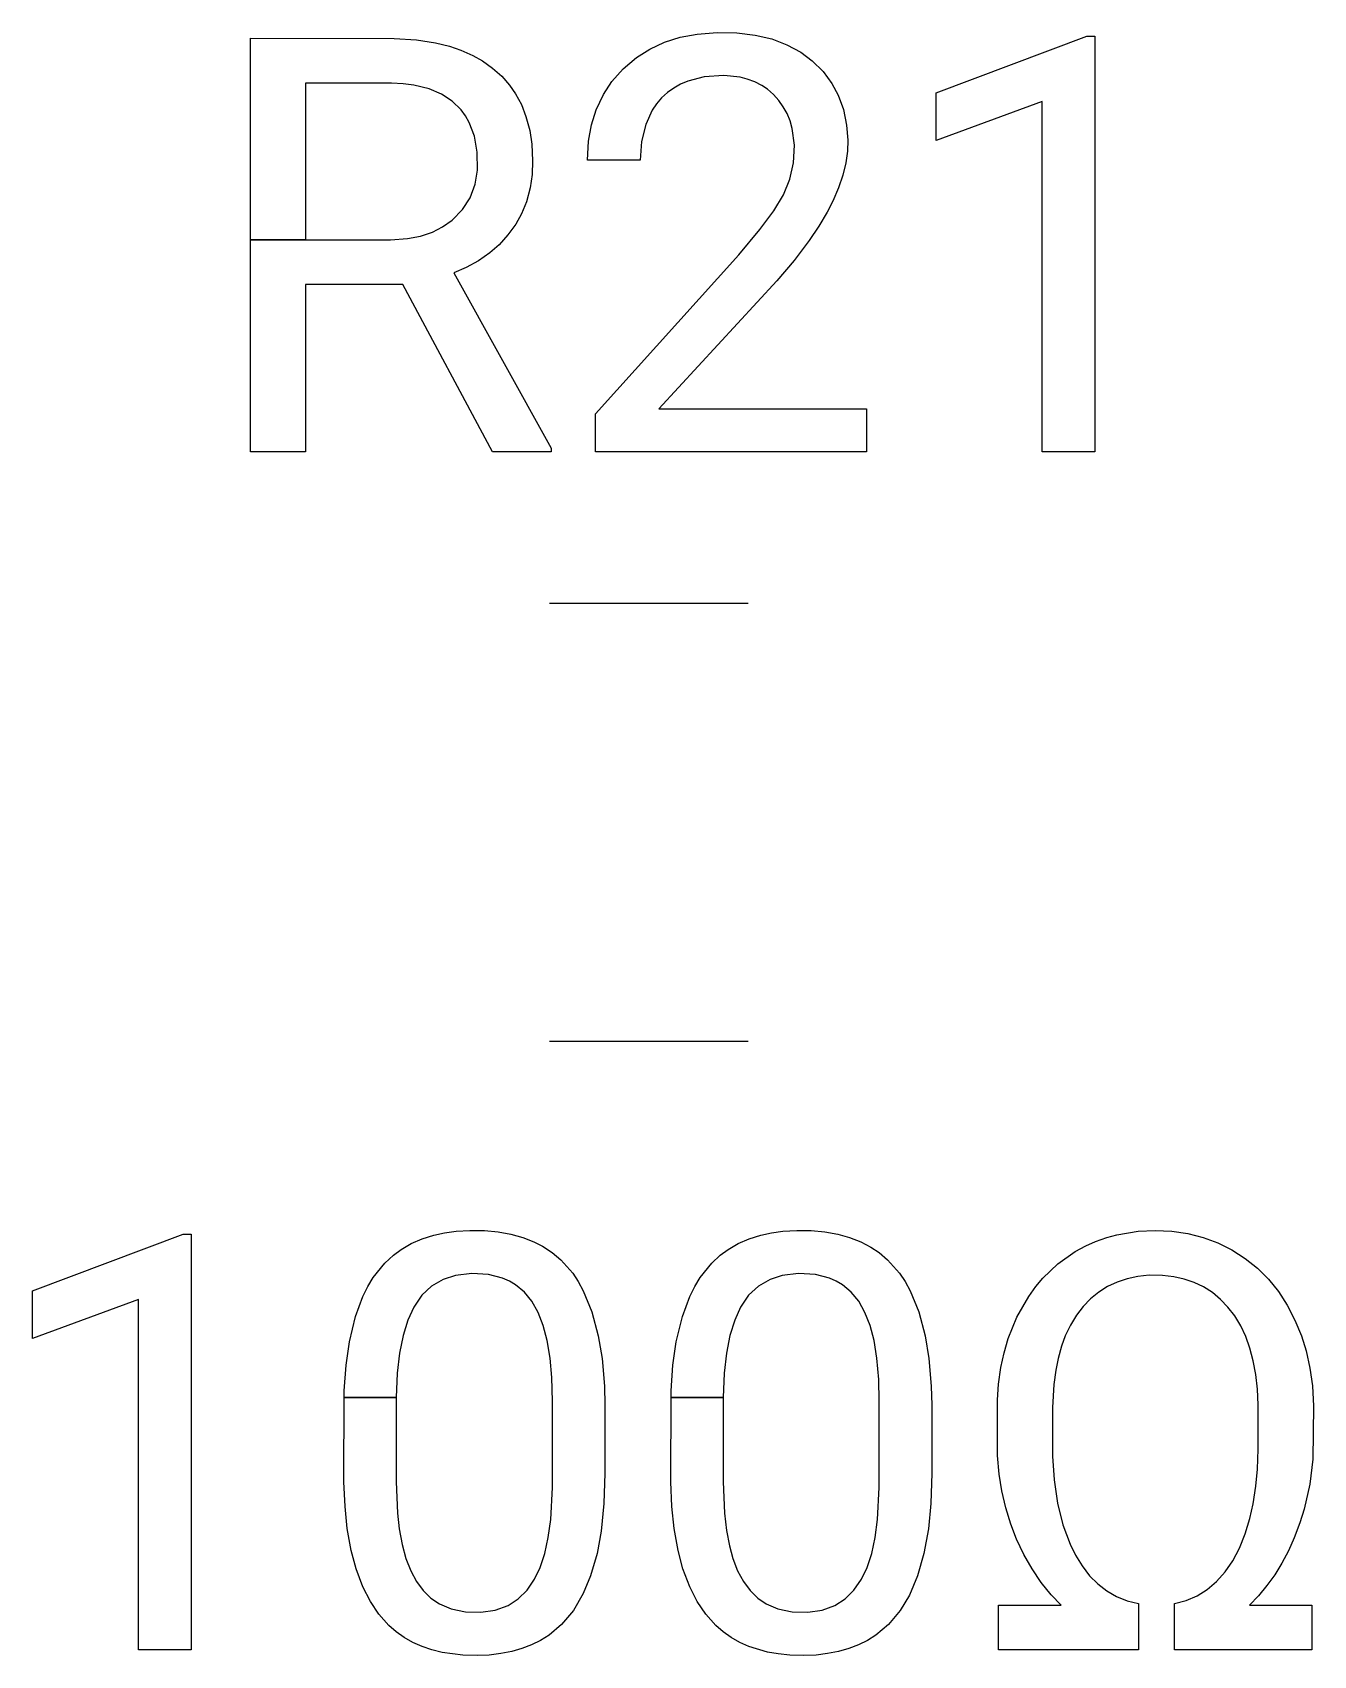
# Model space of a CAD drawing. Header units: inches. Extents: x 3.88 to 7.82, y -6.06 to -2.14.
# Drawn here: x 5.6507 to 5.7711, y -2.8145 to -2.662 of the extents above; entities that cross this region are included whole.
import ezdxf

# ---------------------------------------------------------------- set-up
doc = ezdxf.new("R2010")
doc.units = ezdxf.units.IN
doc.header["$MEASUREMENT"] = 0
doc.layers.add('F.Silkscreen', color=41, linetype='CONTINUOUS', true_color=0xf2eda1)

msp = doc.modelspace()

# ---------------------------------------------------------------- linework, layer by layer
at = {"layer": 'F.Silkscreen', "linetype": 'CONTINUOUS'}
for p, q in [((5.71319, -2.66215), (5.71507, -2.662)), ((5.71507, -2.662), (5.71693, -2.66203)), ((5.67124, -2.66675), (5.67124, -2.66254)), ((5.67124, -2.66254), (5.68472, -2.66255)), ((5.68472, -2.66255), (5.68684, -2.66268)), ((5.68684, -2.66268), (5.68861, -2.66296)), ((5.68861, -2.66296), (5.68992, -2.66329)), ((5.68992, -2.66329), (5.69099, -2.66365)), ((5.70875, -2.66355), (5.71012, -2.66292)), ((5.71012, -2.66292), (5.7116, -2.66245)), ((5.7116, -2.66245), (5.71319, -2.66215)), ((5.71693, -2.66203), (5.71863, -2.66224)), ((5.71863, -2.66224), (5.7202, -2.66261)), ((5.7202, -2.66261), (5.72163, -2.66315)), ((5.72163, -2.66315), (5.72293, -2.66386)), ((5.73565, -2.66766), (5.74982, -2.66234)), ((5.74982, -2.66234), (5.75057, -2.66234)), ((5.75057, -2.66234), (5.75057, -2.7014)), ((5.69099, -2.66365), (5.69211, -2.66415)), ((5.69211, -2.66415), (5.69302, -2.66467)), ((5.69302, -2.66467), (5.69397, -2.66535)), ((5.70625, -2.6654), (5.7075, -2.66434)), ((5.7075, -2.66434), (5.70875, -2.66355)), ((5.72293, -2.66386), (5.72399, -2.66465)), ((5.72399, -2.66465), (5.72502, -2.66566)), ((5.69397, -2.66535), (5.69483, -2.66611)), ((5.69483, -2.66611), (5.69557, -2.66696)), ((5.70518, -2.66661), (5.70625, -2.6654)), ((5.71232, -2.66656), (5.71163, -2.66686)), ((5.71386, -2.66617), (5.71232, -2.66656)), ((5.71571, -2.66604), (5.71386, -2.66617)), ((5.71724, -2.6662), (5.71571, -2.66604)), ((5.7179, -2.66637), (5.71724, -2.6662)), ((5.7186, -2.66663), (5.7179, -2.66637)), ((5.72502, -2.66566), (5.72585, -2.66678)), ((5.67124, -2.68148), (5.67124, -2.66675)), ((5.68448, -2.66675), (5.6764, -2.66675)), ((5.6764, -2.66675), (5.6764, -2.68148)), ((5.68557, -2.66681), (5.68448, -2.66675)), ((5.68658, -2.66694), (5.68557, -2.66681)), ((5.68801, -2.6673), (5.68658, -2.66694)), ((5.68917, -2.66779), (5.68801, -2.6673)), ((5.69017, -2.66845), (5.68917, -2.66779)), ((5.69557, -2.66696), (5.69614, -2.66777)), ((5.69614, -2.66777), (5.69668, -2.66878)), ((5.70371, -2.66926), (5.70439, -2.66782)), ((5.70439, -2.66782), (5.70518, -2.66661)), ((5.7104, -2.66764), (5.70986, -2.66813)), ((5.71099, -2.66722), (5.7104, -2.66764)), ((5.71163, -2.66686), (5.71099, -2.66722)), ((5.71926, -2.66697), (5.7186, -2.66663)), ((5.71979, -2.66734), (5.71926, -2.66697)), ((5.72036, -2.66783), (5.71979, -2.66734)), ((5.72086, -2.66838), (5.72036, -2.66783)), ((5.72585, -2.66678), (5.72645, -2.6679)), ((5.72645, -2.6679), (5.72694, -2.66925)), ((5.73565, -2.67215), (5.73565, -2.66766)), ((5.69101, -2.66926), (5.69017, -2.66845)), ((5.69143, -2.66983), (5.69101, -2.66926)), ((5.69668, -2.66878), (5.69711, -2.66988)), ((5.70327, -2.67068), (5.70371, -2.66926)), ((5.70898, -2.66929), (5.70836, -2.67066)), ((5.70939, -2.66869), (5.70898, -2.66929)), ((5.70986, -2.66813), (5.70939, -2.66869)), ((5.72128, -2.66898), (5.72086, -2.66838)), ((5.72164, -2.66961), (5.72128, -2.66898)), ((5.72192, -2.67029), (5.72164, -2.66961)), ((5.72694, -2.66925), (5.72723, -2.6707)), ((5.74561, -2.66848), (5.73565, -2.67215)), ((5.74561, -2.7014), (5.74561, -2.66848)), ((5.69179, -2.67045), (5.69143, -2.66983)), ((5.69228, -2.67175), (5.69179, -2.67045)), ((5.69711, -2.66988), (5.69746, -2.67122)), ((5.703, -2.6722), (5.70327, -2.67068)), ((5.70836, -2.67066), (5.70798, -2.67223)), ((5.72213, -2.67102), (5.72192, -2.67029)), ((5.72234, -2.6726), (5.72213, -2.67102)), ((5.72723, -2.6707), (5.72734, -2.67213)), ((5.69254, -2.67325), (5.69228, -2.67175)), ((5.69746, -2.67122), (5.69765, -2.6725)), ((5.69765, -2.6725), (5.69774, -2.67405)), ((5.70289, -2.674), (5.703, -2.6722)), ((5.70798, -2.67223), (5.70785, -2.674)), ((5.72226, -2.67424), (5.72234, -2.6726)), ((5.72734, -2.67213), (5.72731, -2.67314)), ((5.69255, -2.67494), (5.69254, -2.67325)), ((5.69774, -2.67405), (5.69769, -2.67534)), ((5.70785, -2.674), (5.70289, -2.674)), ((5.72731, -2.67314), (5.72716, -2.67426)), ((5.69234, -2.67626), (5.69255, -2.67494)), ((5.69769, -2.67534), (5.69751, -2.67661)), ((5.72191, -2.67577), (5.72226, -2.67424)), ((5.72688, -2.67542), (5.72648, -2.67661)), ((5.72716, -2.67426), (5.72688, -2.67542)), ((5.69187, -2.67753), (5.69234, -2.67626)), ((5.69751, -2.67661), (5.69716, -2.67791)), ((5.7204, -2.67876), (5.72131, -2.67725)), ((5.72131, -2.67725), (5.72191, -2.67577)), ((5.72648, -2.67661), (5.72594, -2.67785)), ((5.69019, -2.67963), (5.69115, -2.67865)), ((5.69115, -2.67865), (5.69187, -2.67753)), ((5.69716, -2.67791), (5.6967, -2.67904)), ((5.71909, -2.68053), (5.7204, -2.67876)), ((5.72594, -2.67785), (5.7254, -2.6789)), ((5.68834, -2.68075), (5.68928, -2.68027)), ((5.68928, -2.68027), (5.69019, -2.67963)), ((5.69615, -2.68002), (5.69542, -2.68103)), ((5.6967, -2.67904), (5.69615, -2.68002)), ((5.72462, -2.68021), (5.72372, -2.68156)), ((5.7254, -2.6789), (5.72462, -2.68021)), ((5.67124, -2.7014), (5.67124, -2.68148)), ((5.67124, -2.68148), (5.6764, -2.68148)), ((5.6764, -2.68148), (5.67124, -2.68148)), ((5.6764, -2.68148), (5.68439, -2.68148)), ((5.68439, -2.68148), (5.68598, -2.68137)), ((5.68598, -2.68137), (5.68721, -2.68113)), ((5.68721, -2.68113), (5.68834, -2.68075)), ((5.69542, -2.68103), (5.69458, -2.68195)), ((5.71711, -2.68289), (5.71909, -2.68053)), ((5.72372, -2.68156), (5.72232, -2.68342)), ((5.69371, -2.68271), (5.69265, -2.68345)), ((5.69458, -2.68195), (5.69371, -2.68271)), ((5.70364, -2.69785), (5.71711, -2.68289)), ((5.69149, -2.68409), (5.69033, -2.68459)), ((5.69033, -2.68459), (5.69947, -2.70108)), ((5.69265, -2.68345), (5.69149, -2.68409)), ((5.72232, -2.68342), (5.72069, -2.68534)), ((5.68553, -2.68569), (5.6764, -2.68569)), ((5.6764, -2.68569), (5.6764, -2.7014)), ((5.69396, -2.7014), (5.68553, -2.68569)), ((5.72069, -2.68534), (5.70959, -2.69738)), ((5.70364, -2.7014), (5.70364, -2.69785)), ((5.70959, -2.69738), (5.72911, -2.69738)), ((5.72911, -2.69738), (5.72911, -2.7014)), ((5.6764, -2.7014), (5.67124, -2.7014)), ((5.69947, -2.7014), (5.69396, -2.7014)), ((5.69947, -2.70108), (5.69947, -2.7014)), ((5.72911, -2.7014), (5.70364, -2.7014)), ((5.75057, -2.7014), (5.74561, -2.7014)), ((5.69932, -2.71565), (5.718, -2.71565)), ((5.69932, -2.75679), (5.718, -2.75679)), ((5.68847, -2.77504), (5.68947, -2.77482)), ((5.68947, -2.77482), (5.69054, -2.77467)), ((5.69054, -2.77467), (5.69185, -2.77459)), ((5.69185, -2.77459), (5.69321, -2.77461)), ((5.69321, -2.77461), (5.69449, -2.77473)), ((5.69449, -2.77473), (5.69569, -2.77494)), ((5.71917, -2.77504), (5.72018, -2.77482)), ((5.72018, -2.77482), (5.72125, -2.77467)), ((5.72125, -2.77467), (5.72256, -2.77459)), ((5.72256, -2.77459), (5.72392, -2.77461)), ((5.72392, -2.77461), (5.7252, -2.77473)), ((5.7252, -2.77473), (5.7264, -2.77494)), ((5.75263, -2.77499), (5.75464, -2.77466)), ((5.75464, -2.77466), (5.75622, -2.77459)), ((5.75622, -2.77459), (5.75778, -2.77466)), ((5.75778, -2.77466), (5.75929, -2.77488)), ((5.75929, -2.77488), (5.76073, -2.77525)), ((5.65075, -2.78026), (5.66492, -2.77494)), ((5.66492, -2.77494), (5.66567, -2.77494)), ((5.66567, -2.77494), (5.66567, -2.814)), ((5.68466, -2.77693), (5.6854, -2.77638)), ((5.6854, -2.77638), (5.68634, -2.77583)), ((5.68634, -2.77583), (5.68737, -2.77539)), ((5.68737, -2.77539), (5.68847, -2.77504)), ((5.69569, -2.77494), (5.69681, -2.77525)), ((5.69681, -2.77525), (5.69785, -2.77565)), ((5.69785, -2.77565), (5.69868, -2.77608)), ((5.69868, -2.77608), (5.69957, -2.77666)), ((5.71536, -2.77693), (5.71611, -2.77638)), ((5.71611, -2.77638), (5.71705, -2.77583)), ((5.71705, -2.77583), (5.71807, -2.77539)), ((5.71807, -2.77539), (5.71917, -2.77504)), ((5.7264, -2.77494), (5.72752, -2.77525)), ((5.72752, -2.77525), (5.72856, -2.77565)), ((5.72856, -2.77565), (5.72952, -2.77616)), ((5.72952, -2.77616), (5.73028, -2.77666)), ((5.74872, -2.77658), (5.74971, -2.77604)), ((5.74971, -2.77604), (5.75061, -2.77564)), ((5.75061, -2.77564), (5.75167, -2.77526)), ((5.75167, -2.77526), (5.75263, -2.77499)), ((5.76073, -2.77525), (5.76211, -2.77576)), ((5.76211, -2.77576), (5.76343, -2.77642)), ((5.76343, -2.77642), (5.76468, -2.77722)), ((5.68277, -2.77902), (5.68386, -2.77767)), ((5.68386, -2.77767), (5.68466, -2.77693)), ((5.69957, -2.77666), (5.70038, -2.77734)), ((5.70038, -2.77734), (5.7015, -2.7786)), ((5.71348, -2.77902), (5.71457, -2.77767)), ((5.71457, -2.77767), (5.71536, -2.77693)), ((5.73028, -2.77666), (5.73109, -2.77734)), ((5.73109, -2.77734), (5.7322, -2.7786)), ((5.74566, -2.77909), (5.74709, -2.77773)), ((5.74709, -2.77773), (5.74872, -2.77658)), ((5.76468, -2.77722), (5.76583, -2.77814)), ((5.68226, -2.77987), (5.68277, -2.77902)), ((5.68933, -2.77919), (5.68824, -2.77982)), ((5.69048, -2.77882), (5.68933, -2.77919)), ((5.69201, -2.77864), (5.69048, -2.77882)), ((5.6936, -2.77874), (5.69201, -2.77864)), ((5.69492, -2.77908), (5.6936, -2.77874)), ((5.69555, -2.77936), (5.69492, -2.77908)), ((5.69614, -2.77971), (5.69555, -2.77936)), ((5.7015, -2.7786), (5.70202, -2.77939)), ((5.70202, -2.77939), (5.7025, -2.78026)), ((5.71297, -2.77987), (5.71348, -2.77902)), ((5.72004, -2.77919), (5.71895, -2.77982)), ((5.72119, -2.77882), (5.72004, -2.77919)), ((5.72272, -2.77864), (5.72119, -2.77882)), ((5.72431, -2.77874), (5.72272, -2.77864)), ((5.72562, -2.77908), (5.72431, -2.77874)), ((5.72626, -2.77936), (5.72562, -2.77908)), ((5.72685, -2.77971), (5.72626, -2.77936)), ((5.7322, -2.7786), (5.73273, -2.77939)), ((5.73273, -2.77939), (5.73321, -2.78026)), ((5.74501, -2.77986), (5.74566, -2.77909)), ((5.75264, -2.77944), (5.75175, -2.77986)), ((5.75358, -2.77913), (5.75264, -2.77944)), ((5.75459, -2.77892), (5.75358, -2.77913)), ((5.75566, -2.77881), (5.75459, -2.77892)), ((5.75691, -2.77882), (5.75566, -2.77881)), ((5.75797, -2.77894), (5.75691, -2.77882)), ((5.75896, -2.77916), (5.75797, -2.77894)), ((5.7599, -2.77948), (5.75896, -2.77916)), ((5.76583, -2.77814), (5.76687, -2.77918)), ((5.76687, -2.77918), (5.76781, -2.78034)), ((5.65075, -2.78474), (5.65075, -2.78026)), ((5.6811, -2.78269), (5.6818, -2.78079)), ((5.6818, -2.78079), (5.68226, -2.77987)), ((5.68732, -2.78069), (5.68657, -2.78179)), ((5.68824, -2.77982), (5.68732, -2.78069)), ((5.69696, -2.7804), (5.69614, -2.77971)), ((5.69766, -2.78125), (5.69696, -2.7804)), ((5.7025, -2.78026), (5.70331, -2.78223)), ((5.71181, -2.78269), (5.71251, -2.78079)), ((5.71251, -2.78079), (5.71297, -2.77987)), ((5.71803, -2.78069), (5.71728, -2.78179)), ((5.71895, -2.77982), (5.71803, -2.78069)), ((5.72767, -2.7804), (5.72685, -2.77971)), ((5.72837, -2.78125), (5.72767, -2.7804)), ((5.73321, -2.78026), (5.73402, -2.78223)), ((5.74323, -2.78274), (5.74434, -2.78079)), ((5.74434, -2.78079), (5.74501, -2.77986)), ((5.75093, -2.78038), (5.75016, -2.78101)), ((5.75175, -2.77986), (5.75093, -2.78038)), ((5.76078, -2.7799), (5.7599, -2.77948)), ((5.7616, -2.78043), (5.76078, -2.7799)), ((5.76236, -2.78107), (5.7616, -2.78043)), ((5.76781, -2.78034), (5.76864, -2.78162)), ((5.66071, -2.78108), (5.65075, -2.78474)), ((5.66071, -2.814), (5.66071, -2.78108)), ((5.68657, -2.78179), (5.68601, -2.78302)), ((5.69825, -2.78229), (5.69766, -2.78125)), ((5.69873, -2.78352), (5.69825, -2.78229)), ((5.70331, -2.78223), (5.70391, -2.7845)), ((5.71728, -2.78179), (5.71672, -2.78302)), ((5.72896, -2.78229), (5.72837, -2.78125)), ((5.72944, -2.78352), (5.72896, -2.78229)), ((5.73402, -2.78223), (5.73462, -2.7845)), ((5.74946, -2.78174), (5.74882, -2.78257)), ((5.75016, -2.78101), (5.74946, -2.78174)), ((5.76306, -2.7818), (5.76236, -2.78107)), ((5.7637, -2.78263), (5.76306, -2.7818)), ((5.76864, -2.78162), (5.76936, -2.78302)), ((5.68053, -2.78505), (5.6811, -2.78269)), ((5.68601, -2.78302), (5.68556, -2.78446)), ((5.69911, -2.78495), (5.69873, -2.78352)), ((5.71123, -2.78505), (5.71181, -2.78269)), ((5.71672, -2.78302), (5.71627, -2.78446)), ((5.72981, -2.78495), (5.72944, -2.78352)), ((5.74242, -2.78475), (5.74323, -2.78274)), ((5.74826, -2.7835), (5.74778, -2.78451)), ((5.74882, -2.78257), (5.74826, -2.7835)), ((5.76426, -2.78355), (5.7637, -2.78263)), ((5.76473, -2.78456), (5.76426, -2.78355)), ((5.76936, -2.78302), (5.76997, -2.78449)), ((5.68021, -2.78725), (5.68053, -2.78505)), ((5.68556, -2.78446), (5.68524, -2.78613)), ((5.69938, -2.78659), (5.69911, -2.78495)), ((5.70391, -2.7845), (5.70426, -2.78663)), ((5.71092, -2.78725), (5.71123, -2.78505)), ((5.71627, -2.78446), (5.71594, -2.78613)), ((5.73009, -2.78659), (5.72981, -2.78495)), ((5.73462, -2.7845), (5.73496, -2.78663)), ((5.74203, -2.78608), (5.74242, -2.78475)), ((5.74743, -2.78546), (5.7471, -2.78663)), ((5.74778, -2.78451), (5.74743, -2.78546)), ((5.76513, -2.78567), (5.76473, -2.78456)), ((5.76997, -2.78449), (5.77041, -2.78591)), ((5.68524, -2.78613), (5.68502, -2.78801)), ((5.69954, -2.78842), (5.69938, -2.78659)), ((5.70426, -2.78663), (5.70448, -2.78922)), ((5.71594, -2.78613), (5.71573, -2.78801)), ((5.73026, -2.7886), (5.73009, -2.78659)), ((5.73496, -2.78663), (5.73518, -2.78922)), ((5.74173, -2.78746), (5.74203, -2.78608)), ((5.7471, -2.78663), (5.74688, -2.78772)), ((5.76544, -2.78686), (5.76513, -2.78567)), ((5.76568, -2.78814), (5.76544, -2.78686)), ((5.77041, -2.78591), (5.77076, -2.78753)), ((5.68004, -2.78966), (5.68021, -2.78725)), ((5.68502, -2.78801), (5.68492, -2.7903)), ((5.69961, -2.79065), (5.69954, -2.78842)), ((5.71074, -2.78966), (5.71092, -2.78725)), ((5.71573, -2.78801), (5.71563, -2.7903)), ((5.73031, -2.79065), (5.73026, -2.7886)), ((5.74151, -2.78903), (5.74173, -2.78746)), ((5.74688, -2.78772), (5.7467, -2.78906)), ((5.76583, -2.78952), (5.76568, -2.78814)), ((5.77076, -2.78753), (5.771, -2.78921)), ((5.68003, -2.7903), (5.68004, -2.78966)), ((5.70448, -2.78922), (5.70453, -2.791)), ((5.71074, -2.7903), (5.71074, -2.78966)), ((5.73518, -2.78922), (5.73524, -2.791)), ((5.7414, -2.79052), (5.74151, -2.78903)), ((5.7467, -2.78906), (5.74658, -2.79122)), ((5.7659, -2.79098), (5.76583, -2.78952)), ((5.771, -2.78921), (5.7711, -2.79112)), ((5.68, -2.79809), (5.68003, -2.7903)), ((5.68003, -2.7903), (5.68492, -2.7903)), ((5.68492, -2.7903), (5.68003, -2.7903)), ((5.68492, -2.7903), (5.68492, -2.79821)), ((5.69961, -2.79876), (5.69961, -2.79065)), ((5.70453, -2.791), (5.70453, -2.79742)), ((5.71071, -2.79809), (5.71074, -2.7903)), ((5.71074, -2.7903), (5.71563, -2.7903)), ((5.71563, -2.7903), (5.71074, -2.7903)), ((5.71563, -2.7903), (5.71563, -2.79821)), ((5.73031, -2.79876), (5.73031, -2.79065)), ((5.73524, -2.791), (5.73524, -2.79742)), ((5.74141, -2.79576), (5.7414, -2.79052)), ((5.74658, -2.79122), (5.74659, -2.7958)), ((5.76591, -2.79514), (5.7659, -2.79098)), ((5.7711, -2.79112), (5.77105, -2.79608)), ((5.74156, -2.7975), (5.74141, -2.79576)), ((5.74659, -2.7958), (5.74674, -2.79802)), ((5.76583, -2.79702), (5.76591, -2.79514)), ((5.77105, -2.79608), (5.77077, -2.79845)), ((5.70453, -2.79742), (5.70444, -2.80027)), ((5.73524, -2.79742), (5.73515, -2.80027)), ((5.74182, -2.79908), (5.74156, -2.7975)), ((5.76569, -2.79862), (5.76583, -2.79702)), ((5.68001, -2.79821), (5.68, -2.79809)), ((5.68011, -2.80055), (5.68001, -2.79821)), ((5.68492, -2.79821), (5.68504, -2.80115)), ((5.69945, -2.80175), (5.69961, -2.79876)), ((5.71071, -2.79821), (5.71071, -2.79809)), ((5.71082, -2.80055), (5.71071, -2.79821)), ((5.71563, -2.79821), (5.71575, -2.80115)), ((5.73015, -2.80175), (5.73031, -2.79876)), ((5.74219, -2.80065), (5.74182, -2.79908)), ((5.74674, -2.79802), (5.74706, -2.80024)), ((5.76543, -2.80028), (5.76569, -2.79862)), ((5.77077, -2.79845), (5.77023, -2.80079)), ((5.68032, -2.8026), (5.68011, -2.80055)), ((5.70444, -2.80027), (5.70418, -2.80285)), ((5.71103, -2.8026), (5.71082, -2.80055)), ((5.73515, -2.80027), (5.73492, -2.80263)), ((5.74267, -2.8022), (5.74219, -2.80065)), ((5.74706, -2.80024), (5.74756, -2.80226)), ((5.76512, -2.80168), (5.76543, -2.80028)), ((5.77023, -2.80079), (5.76982, -2.80207)), ((5.68504, -2.80115), (5.6852, -2.80263)), ((5.69921, -2.80345), (5.69945, -2.80175)), ((5.71575, -2.80115), (5.71594, -2.80278)), ((5.72992, -2.80345), (5.73015, -2.80175)), ((5.74321, -2.8036), (5.74267, -2.8022)), ((5.74756, -2.80226), (5.74823, -2.80408)), ((5.76468, -2.80312), (5.76512, -2.80168)), ((5.76982, -2.80207), (5.76929, -2.80348)), ((5.6807, -2.80468), (5.68032, -2.8026)), ((5.6852, -2.80263), (5.68547, -2.80411)), ((5.69888, -2.80495), (5.69921, -2.80345)), ((5.70418, -2.80285), (5.70379, -2.80497)), ((5.71141, -2.80468), (5.71103, -2.8026)), ((5.71594, -2.80278), (5.71622, -2.80425)), ((5.72959, -2.80495), (5.72992, -2.80345)), ((5.73492, -2.80263), (5.7345, -2.80497)), ((5.7439, -2.80505), (5.74321, -2.8036)), ((5.76415, -2.80444), (5.76468, -2.80312)), ((5.76929, -2.80348), (5.76874, -2.8047)), ((5.68115, -2.80639), (5.6807, -2.80468)), ((5.68547, -2.80411), (5.68584, -2.80543)), ((5.69845, -2.80626), (5.69888, -2.80495)), ((5.70379, -2.80497), (5.70319, -2.80705)), ((5.71186, -2.80639), (5.71141, -2.80468)), ((5.71622, -2.80425), (5.71654, -2.80543)), ((5.72916, -2.80626), (5.72959, -2.80495)), ((5.7345, -2.80497), (5.7339, -2.80705)), ((5.74467, -2.80641), (5.7439, -2.80505)), ((5.74823, -2.80408), (5.74873, -2.8051)), ((5.74873, -2.8051), (5.74936, -2.80613)), ((5.76351, -2.80564), (5.76415, -2.80444)), ((5.76874, -2.8047), (5.76813, -2.80586)), ((5.68179, -2.80809), (5.68115, -2.80639)), ((5.68584, -2.80543), (5.68629, -2.80659)), ((5.68629, -2.80659), (5.68683, -2.80759)), ((5.69792, -2.80738), (5.69845, -2.80626)), ((5.7125, -2.80809), (5.71186, -2.80639)), ((5.71654, -2.80543), (5.717, -2.80659)), ((5.717, -2.80659), (5.71754, -2.80759)), ((5.72863, -2.80738), (5.72916, -2.80626)), ((5.74552, -2.80767), (5.74467, -2.80641)), ((5.74936, -2.80613), (5.75006, -2.80704)), ((5.76199, -2.80758), (5.76279, -2.80668)), ((5.76279, -2.80668), (5.76351, -2.80564)), ((5.76813, -2.80586), (5.76746, -2.80695)), ((5.68249, -2.80946), (5.68179, -2.80809)), ((5.68683, -2.80759), (5.68745, -2.80844)), ((5.68745, -2.80844), (5.68817, -2.80914)), ((5.69639, -2.80921), (5.69722, -2.8084)), ((5.69722, -2.8084), (5.69792, -2.80738)), ((5.70319, -2.80705), (5.7025, -2.80872)), ((5.7132, -2.80946), (5.7125, -2.80809)), ((5.71754, -2.80759), (5.71816, -2.80844)), ((5.71816, -2.80844), (5.71888, -2.80914)), ((5.7271, -2.80921), (5.72793, -2.8084)), ((5.72793, -2.8084), (5.72863, -2.80738)), ((5.7339, -2.80705), (5.73313, -2.80887)), ((5.74646, -2.80884), (5.74552, -2.80767)), ((5.75006, -2.80704), (5.75083, -2.80781)), ((5.75083, -2.80781), (5.75168, -2.80847)), ((5.76017, -2.80892), (5.76112, -2.80833)), ((5.76112, -2.80833), (5.76199, -2.80758)), ((5.76673, -2.80797), (5.76593, -2.80893)), ((5.76746, -2.80695), (5.76673, -2.80797)), ((5.6833, -2.81067), (5.68249, -2.80946)), ((5.68817, -2.80914), (5.68898, -2.8097)), ((5.68898, -2.8097), (5.69008, -2.81017)), ((5.69423, -2.81027), (5.69543, -2.80983)), ((5.69543, -2.80983), (5.69639, -2.80921)), ((5.7025, -2.80872), (5.70157, -2.8103)), ((5.71401, -2.81067), (5.7132, -2.80946)), ((5.71888, -2.80914), (5.71969, -2.8097)), ((5.71969, -2.8097), (5.72078, -2.81017)), ((5.72494, -2.81027), (5.72614, -2.80983)), ((5.72614, -2.80983), (5.7271, -2.80921)), ((5.73313, -2.80887), (5.73228, -2.8103)), ((5.7415, -2.814), (5.7415, -2.80982)), ((5.7415, -2.80982), (5.7474, -2.80982)), ((5.7474, -2.80982), (5.74646, -2.80884)), ((5.75168, -2.80847), (5.7526, -2.80899)), ((5.7526, -2.80899), (5.75359, -2.80939)), ((5.75359, -2.80939), (5.75465, -2.80967)), ((5.75465, -2.80967), (5.75465, -2.814)), ((5.75803, -2.80967), (5.75914, -2.80937)), ((5.75803, -2.814), (5.75803, -2.80967)), ((5.75914, -2.80937), (5.76017, -2.80892)), ((5.76593, -2.80893), (5.76508, -2.80982)), ((5.76508, -2.80982), (5.77094, -2.80982)), ((5.77094, -2.80982), (5.77094, -2.814)), ((5.68423, -2.81171), (5.6833, -2.81067)), ((5.69008, -2.81017), (5.69142, -2.81045)), ((5.69142, -2.81045), (5.69288, -2.81047)), ((5.69288, -2.81047), (5.69423, -2.81027)), ((5.70157, -2.8103), (5.70046, -2.81163)), ((5.71494, -2.81171), (5.71401, -2.81067)), ((5.72078, -2.81017), (5.72213, -2.81045)), ((5.72213, -2.81045), (5.72359, -2.81047)), ((5.72359, -2.81047), (5.72494, -2.81027)), ((5.73228, -2.8103), (5.73117, -2.81163)), ((5.68493, -2.81232), (5.68423, -2.81171)), ((5.68568, -2.81285), (5.68493, -2.81232)), ((5.68648, -2.81331), (5.68568, -2.81285)), ((5.69928, -2.81263), (5.69849, -2.81313)), ((5.70046, -2.81163), (5.69928, -2.81263)), ((5.71564, -2.81232), (5.71494, -2.81171)), ((5.71639, -2.81285), (5.71564, -2.81232)), ((5.71719, -2.81331), (5.71639, -2.81285)), ((5.72999, -2.81263), (5.7292, -2.81313)), ((5.73117, -2.81163), (5.72999, -2.81263)), ((5.66567, -2.814), (5.66071, -2.814)), ((5.68735, -2.8137), (5.68648, -2.81331)), ((5.68827, -2.81401), (5.68735, -2.8137)), ((5.68925, -2.81426), (5.68827, -2.81401)), ((5.69118, -2.81451), (5.68925, -2.81426)), ((5.69252, -2.81455), (5.69118, -2.81451)), ((5.69366, -2.8145), (5.69252, -2.81455)), ((5.69474, -2.81437), (5.69366, -2.8145)), ((5.69577, -2.81417), (5.69474, -2.81437)), ((5.69673, -2.8139), (5.69577, -2.81417)), ((5.69764, -2.81355), (5.69673, -2.8139)), ((5.69849, -2.81313), (5.69764, -2.81355)), ((5.71806, -2.8137), (5.71719, -2.81331)), ((5.71979, -2.81422), (5.71806, -2.8137)), ((5.72081, -2.8144), (5.71979, -2.81422)), ((5.72189, -2.81451), (5.72081, -2.8144)), ((5.72323, -2.81455), (5.72189, -2.81451)), ((5.72437, -2.8145), (5.72323, -2.81455)), ((5.72545, -2.81437), (5.72437, -2.8145)), ((5.72648, -2.81417), (5.72545, -2.81437)), ((5.72744, -2.8139), (5.72648, -2.81417)), ((5.72835, -2.81355), (5.72744, -2.8139)), ((5.7292, -2.81313), (5.72835, -2.81355)), ((5.75465, -2.814), (5.7415, -2.814)), ((5.77094, -2.814), (5.75803, -2.814))]:
    msp.add_line(p, q, dxfattribs=at)

doc.saveas('drawing.dxf')
